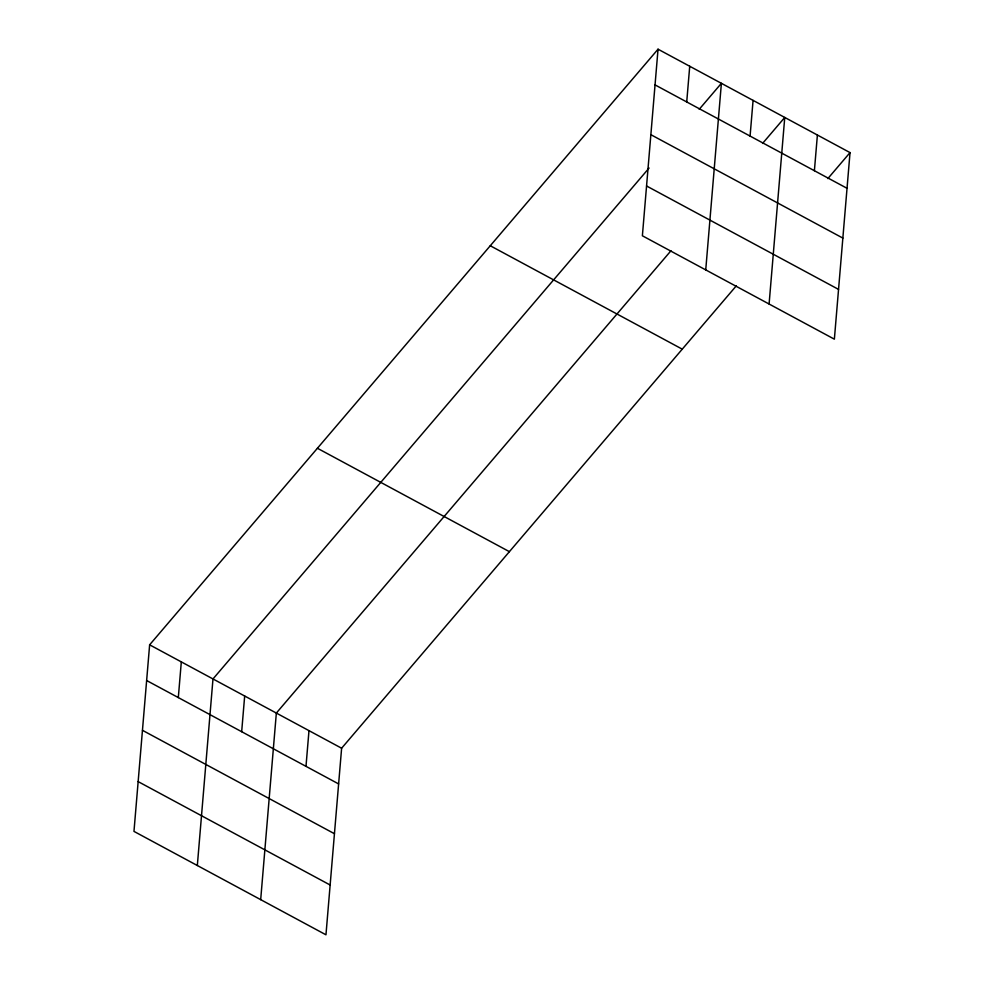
<?xml version="1.0" encoding="UTF-8"?>
<svg xmlns="http://www.w3.org/2000/svg" width="984" height="984" viewBox="0 0 984 984"><rect width="100%" height="100%" fill="white"/><g stroke="black" fill="none" stroke-linecap="round" stroke-linejoin="round"><path stroke-width="1.48" d="M658.038 49.2L642.38 235.779L834.37 339.173L850.028 152.606L658.038 49.2L149.63 644.827L133.972 831.394L325.962 934.8L341.62 748.221L736.253 285.901M178.313 697.582L181.314 661.888M197.329 865.514L212.987 678.948L649.083 168.043M241.67 731.702L244.672 696.008M260.686 899.647L276.344 713.068L670.977 250.748M305.987 766.351L308.988 730.645M686.721 101.967L689.722 66.26M705.737 269.899L721.395 83.32L699.218 109.31M750.079 136.087L753.08 100.38M769.094 304.019L784.752 117.453L762.575 143.43M814.395 170.724L817.396 135.029M827.851 178.584L850.028 152.606M655.049 84.895L847.039 188.301M650.867 134.685L842.857 238.091M646.562 185.988L838.553 289.394M490.266 245.754L682.256 349.16M317.414 448.261L509.404 551.667M149.63 644.827L341.62 748.221M146.641 680.522L338.631 783.928M142.459 730.312L334.449 833.719M138.141 781.604L330.144 885.01"/></g></svg>
